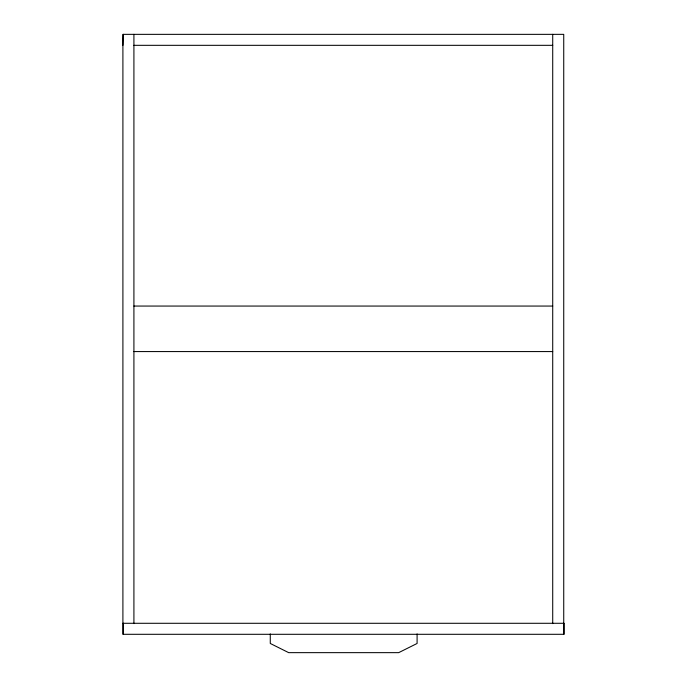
<?xml version="1.0" encoding="UTF-8"?>
<svg xmlns="http://www.w3.org/2000/svg" width="687" height="687" viewBox="0 0 687 687"><rect width="100%" height="100%" fill="white"/><g stroke="black" fill="none" stroke-linecap="round" stroke-linejoin="round"><path stroke-width="1.03" d="M122.904 45.325L123.265 34.35M133.913 45.325L552.717 45.325M133.913 306.058L552.717 306.058M133.913 351.572L552.717 351.572M122.904 623.289L563.735 623.289M564.096 623.289L564.096 634.299L122.904 634.299L122.904 34.35L563.735 34.35L563.735 634.299M552.717 34.35L552.717 623.616M417.095 633.912L417.095 643.47L398.683 652.65L288.686 652.65L270.274 643.47L270.274 633.912M133.913 34.35L133.913 623.616M123.265 623.289L123.265 634.299"/></g></svg>
